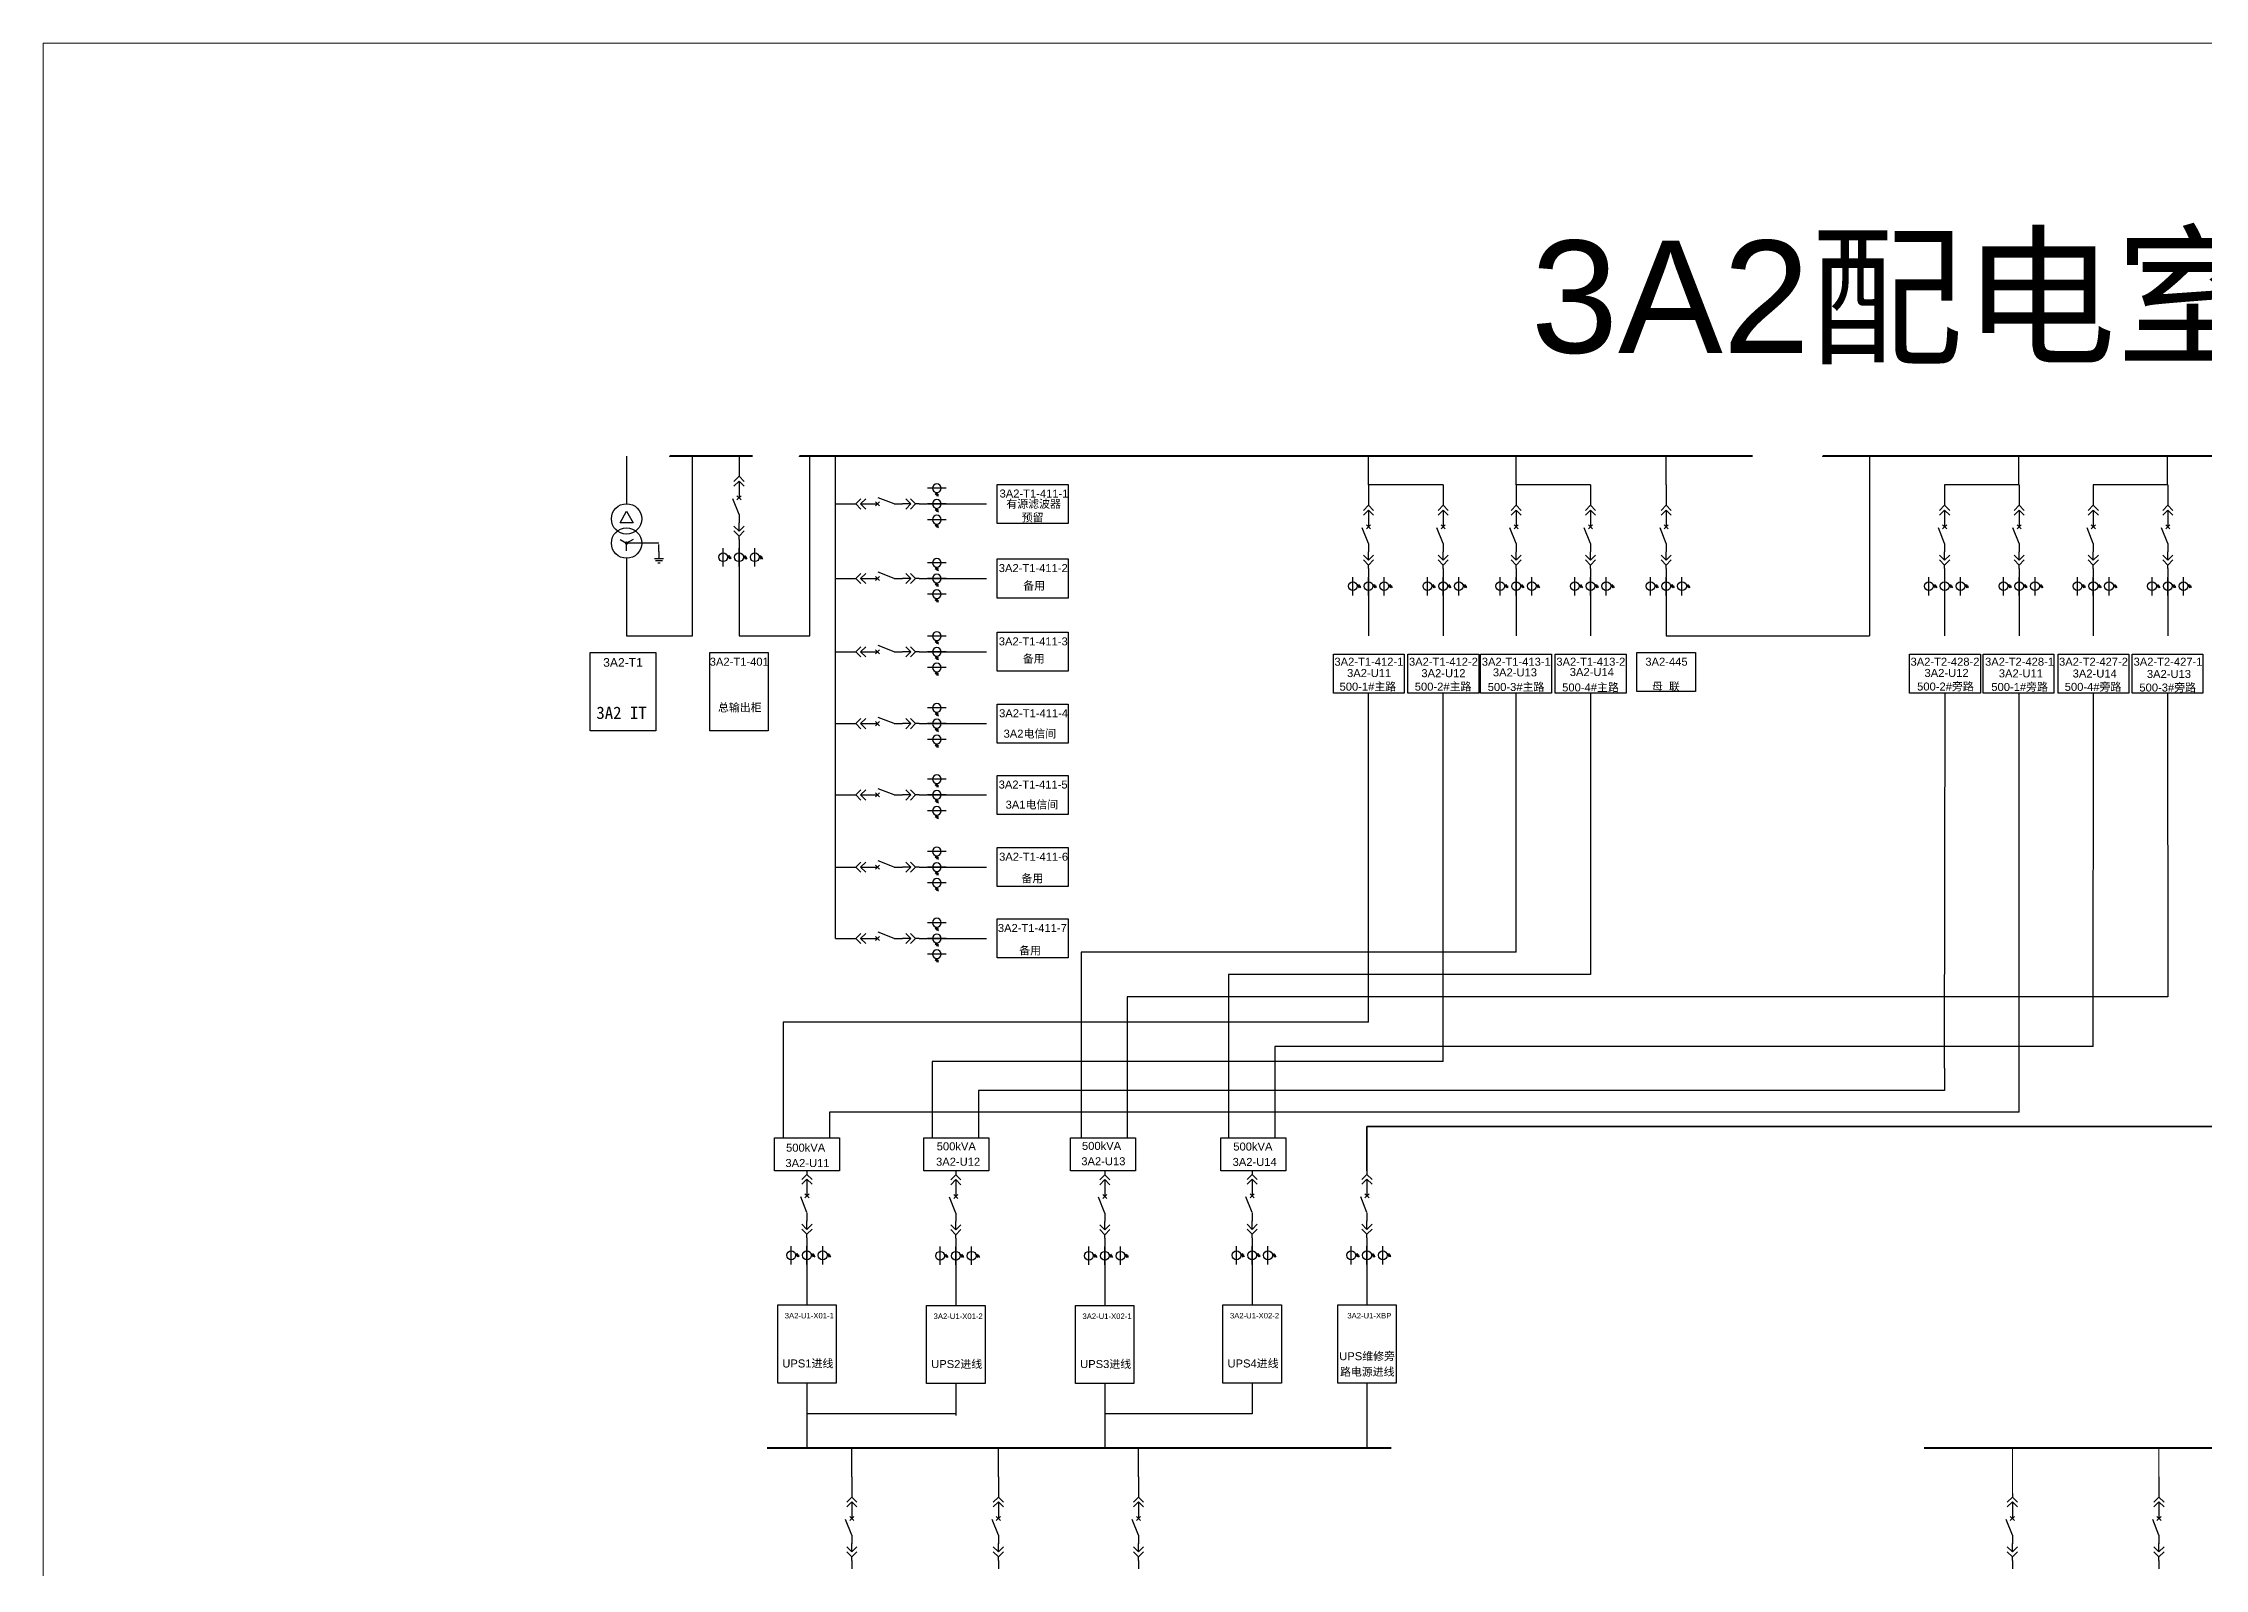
# Model space of a CAD drawing. Header units: millimetres. Extents: x 16 to 366, y 13 to 312.
# Drawn here: x 16.4 to 208.9, y 176.4 to 312.3 of the extents above; entities that cross this region are included whole.
import ezdxf
from ezdxf.enums import TextEntityAlignment as Align

# ---------------------------------------------------------------- set-up
doc = ezdxf.new("R2010")
doc.units = ezdxf.units.MM
doc.linetypes.add('CENTER', pattern=[2, 1.25, -0.25, 0.25, -0.25])
doc.linetypes.add('CONTINOUS', pattern=[0])
doc.styles.get("Standard").update_dxf_attribs({"font": 'arial.ttf'})

# ---------------------------------------------------------------- blocks, each defined once
blk = doc.blocks.new('DYDQAA05')
at = {"color": 0}
blk.add_lwpolyline([(0, 0), (0, -7)], dxfattribs=at)
blk = doc.blocks.new('DYDQAA03')
at = {"color": 0}
for points in [[(0, 0), (0, -1.5)], [(-2.12, -3.62), (0, -1.5)], [(-2.12, -5.62), (0, -3.5)], [(2.12, -3.62), (0, -1.5)], [(2.12, -5.62), (0, -3.5)], [(0, -3.5), (0, -7)]]:
    blk.add_lwpolyline(points, dxfattribs=at)
blk = doc.blocks.new('DYDQAA09')
at = {"color": 0}
blk.add_lwpolyline([(0, 0), (0, -3.5)], dxfattribs=at)
blk.add_lwpolyline([(0, 0), (0, -3.5)], dxfattribs=at)
blk.add_lwpolyline([(0, 0), (0, -3.5)], dxfattribs=at)
blk.add_lwpolyline([(0, 0), (0, -3.5)], dxfattribs=at)
blk.add_lwpolyline([(0, 0), (0, -3.5)], dxfattribs=at)
blk.add_lwpolyline([(0, 0), (0, -3.5)], dxfattribs=at)
blk.add_lwpolyline([(0, 0), (0, -3.5)], dxfattribs=at)
blk.add_lwpolyline([(0, 0), (0, -3.5)], dxfattribs=at)
blk.add_lwpolyline([(0, 0), (0, -3.5)], dxfattribs=at)
blk = doc.blocks.new('DYDQ0201')
at = {"color": 0}
for points in [[(0.86, -0.86), (-0.86, 0.86)], [(-0.86, -0.86), (0.86, 0.86)], [(0, -7), (-2.61, -0.37)]]:
    blk.add_lwpolyline(points, dxfattribs=at)
blk = doc.blocks.new('DYDQAA04')
at = {"color": 0}
for points in [[(0, -3.5), (0, 0)], [(-2.12, -1.38), (0, -3.5)], [(-2.12, -3.38), (0, -5.5)], [(2.12, -1.38), (0, -3.5)], [(2.12, -3.38), (0, -5.5)], [(0, -7), (0, -5.5)]]:
    blk.add_lwpolyline(points, dxfattribs=at)
blk = doc.blocks.new('A$C03DD39B5')
for p, q in [((417, 475), (283, 392)), ((417, 422), (283, 339)), ((350, 333), (350, 467))]:
    blk.add_line(p, q)
blk.add_lwpolyline([(700, 167), (0, 167)])
blk.add_circle((350, 167), 167)

msp = doc.modelspace()

# ---------------------------------------------------------------- linework, layer by layer
at = {"color": 0}
for p, q in [((68.32, 275.55, 624.28), (68.32, 271.3, -3986.66)), ((67.74, 269.61, -3986.66), (68.32, 270.63, -3986.66)), ((67.74, 269.61, -3986.66), (68.32, 270.63, -3986.66)), ((68.91, 269.61, -3986.66), (67.74, 269.61, -3986.66)), ((68.32, 270.63, -3986.66), (68.91, 269.61, -3986.66)), ((67.74, 268.12, -3986.66), (68.32, 267.79, -3986.66)), ((68.31, 267.89, -3986.66), (68.22, 267.8, -3986.66)), ((68.36, 267.88, -3986.66), (68.23, 267.75, -3986.66)), ((68.28, 267.88, -3986.66), (68.23, 267.83, -3986.66)), ((68.37, 267.87, -3986.66), (68.23, 267.74, -3986.66)), ((68.4, 267.85, -3986.66), (68.26, 267.71, -3986.66)), ((68.41, 267.84, -3986.66), (68.27, 267.7, -3986.66)), ((68.42, 267.8, -3986.66), (68.3, 267.69, -3986.66)), ((68.91, 268.12, -3986.66), (68.32, 267.79, -3986.66)), ((68.32, 267.11, -3986.66), (68.32, 267.79, -3986.66)), ((71.21, 267.79, -3986.66), (68.32, 267.79, -3986.66)), ((68.42, 267.78, -3986.66), (68.33, 267.68, -3986.66)), ((68.32, 266.43, -3986.66), (68.32, 259.52, -3986.66)), ((70.8, 266.43, -3986.66), (71.62, 266.43, -3986.66)), ((70.91, 266.23, -3986.66), (71.51, 266.23, -3986.66)), ((71.11, 266.03, -3986.66), (71.31, 266.03, -3986.66)), ((68.32, 259.52, -3986.66), (74.18, 259.52, -3986.66))]:
    msp.add_line(p, q, dxfattribs=at)
for p, q in [((74.18, 259.52, -3986.66), (74.18, 275.55, -2201.27)), ((84.64, 259.52, -2201.27), (84.64, 275.55, -2201.27)), ((86.94, 232.58, -1383.38), (86.94, 275.55, -2201.27)), ((134.42, 272.97, -3584.55), (134.42, 275.55, -2201.27)), ((147.56, 272.97, -3584.55), (147.56, 275.55, -2201.27)), ((160.94, 272.97, -3584.55), (160.94, 275.55, -2201.27)), ((192.36, 272.97, -2201.22), (192.36, 275.55, -817.94)), ((205.59, 272.97, -2201.22), (205.59, 275.55, -817.94)), ((141.06, 272.97, -3584.55), (134.42, 272.97, -3584.55)), ((154.19, 272.97, -3584.55), (147.56, 272.97, -3584.55)), ((192.38, 272.97, -2201.22), (185.74, 272.97, -2201.22)), ((205.62, 272.97, -2201.22), (198.98, 272.97, -2201.22)), ((95.18, 271.28, 817.84), (96.82, 271.28, 817.84)), ((96.82, 271.28, 817.84), (100.39, 271.28, 817.84)), ((78.34, 267.31, -2201.27), (78.34, 265.67, -2201.27)), ((78.34, 265.67, -2201.27), (78.34, 259.52, -2201.27)), ((95.18, 264.64, 817.84), (96.82, 264.64, 817.84)), ((96.82, 264.64, 817.84), (100.39, 264.64, 817.84)), ((134.42, 264.73, -1383.33), (134.42, 263.09, -1383.33)), ((141.06, 264.73, -1383.33), (141.06, 263.09, -1383.33)), ((147.56, 264.73, -1383.33), (147.56, 263.09, -1383.33)), ((154.19, 264.73, -1383.33), (154.19, 263.09, -1383.33)), ((160.94, 264.73, -1383.33), (160.94, 263.09, -1383.33)), ((185.74, 264.73), (185.74, 263.09)), ((192.38, 264.73), (192.38, 263.09)), ((198.98, 264.73), (198.98, 263.09)), ((205.62, 264.73), (205.62, 263.09)), ((134.42, 263.09, -1383.33), (134.42, 259.52, -1383.33)), ((141.06, 263.09, -1383.33), (141.06, 259.52, -1383.33)), ((147.56, 263.09, -1383.33), (147.56, 259.52, -1383.33)), ((154.19, 263.09, -1383.33), (154.19, 259.52, -1383.33)), ((160.94, 263.09, -1383.33), (160.94, 259.52, -1383.33)), ((185.74, 263.09), (185.74, 259.52)), ((192.38, 263.09), (192.38, 259.52)), ((198.98, 263.09), (198.98, 259.52)), ((205.62, 263.09), (205.62, 259.52)), ((78.34, 259.52, -2201.27), (84.64, 259.52, -2201.27)), ((95.18, 258.11, 817.84), (96.82, 258.11, 817.84)), ((96.82, 258.11, 817.84), (100.39, 258.11, 817.84)), ((95.18, 251.71, 817.84), (96.82, 251.71, 817.84)), ((96.82, 251.71, 817.84), (100.39, 251.71, 817.84)), ((95.18, 245.36, 817.84), (96.82, 245.36, 817.84)), ((96.82, 245.36, 817.84), (100.39, 245.36, 817.84)), ((95.18, 238.93, 817.84), (96.82, 238.93, 817.84)), ((96.82, 238.93, 817.84), (100.39, 238.93, 817.84)), ((95.18, 232.58, 817.84), (96.82, 232.58, 817.84)), ((96.82, 232.58, 817.84), (100.39, 232.58, 817.84)), ((84.39, 205.13, 817.84), (84.39, 203.49, 817.84)), ((97.65, 205.09, 817.84), (97.65, 203.45, 817.84)), ((110.92, 205.09, 817.84), (110.92, 203.45, 817.84)), ((124.05, 205.13, 817.84), (124.05, 203.49, 817.84)), ((134.28, 205.13, -817.94), (134.28, 203.49, -817.94)), ((84.39, 203.49, 817.84), (84.39, 199.93, 817.84)), ((97.65, 203.45, 817.84), (97.65, 199.88, 817.84)), ((110.92, 203.45, 817.84), (110.92, 199.88, 817.84)), ((124.05, 203.49, 817.84), (124.05, 199.93, 817.84)), ((134.28, 203.49, -817.94), (134.28, 199.93, -817.94)), ((84.39, 192.97, 817.84), (84.39, 187.21, 817.84)), ((97.65, 192.93, 817.84), (97.65, 190.07, 817.84)), ((110.92, 192.93, 817.84), (110.92, 187.21, 817.84)), ((124.05, 192.97, 817.84), (124.05, 190.23, 817.84)), ((134.28, 192.97, -817.94), (134.28, 187.25, -817.94)), ((97.65, 190.23, 817.84), (84.39, 190.23, 817.84)), ((124.05, 190.23, 817.84), (110.92, 190.23, 817.84)), ((88.39, 184.63, -565.44), (88.39, 187.21, 817.84)), ((101.44, 184.63, -565.44), (101.44, 187.21, 817.84)), ((113.92, 184.63, -565.44), (113.92, 187.21, 817.84))]:
    msp.add_line(p, q)
at = {"color": 1}
for p in [(179.03, 275.55), (160.94, 259.52)]:
    msp.add_line(p, (179.03, 259.52), dxfattribs=at)
at = {"color": 0, "linetype": 'CENTER', "ltscale": 0.5}
msp.add_line((71.21, 267.04, -3986.66), (71.21, 267.79, -3986.66), dxfattribs=at)
at = {"color": 6}
for p, q in [((134.42, 225.11, -3019.16), (134.42, 254.42, -1383.38)), ((141.06, 221.63, -3019.16), (141.06, 254.42, -1383.38)), ((147.56, 231.36, -3019.16), (147.56, 254.42, -1383.38)), ((154.2, 254.42, -1383.38), (154.19, 229.36, -3019.16)), ((108.81, 231.36, -3019.16), (108.81, 214.84, -3019.16)), ((147.56, 231.36, -3019.16), (108.81, 231.36, -3019.16)), ((121.94, 229.36, -3019.16), (121.94, 214.84, -3019.16)), ((154.19, 229.36, -3019.16), (121.94, 229.36, -3019.16)), ((82.28, 225.11, -3019.16), (82.28, 214.84, -3019.16)), ((134.42, 225.11, -3019.16), (82.28, 225.11, -3019.16)), ((95.54, 221.63, -3019.16), (95.54, 214.84, -3019.16)), ((141.06, 221.63, -3019.16), (95.54, 221.63, -3019.16))]:
    msp.add_line(p, q, dxfattribs=at)
at = {"color": 3}
for p, q in [((185.74, 221.02, -3019.16), (185.78, 254.42, -1383.38)), ((192.38, 217.09, 565.39), (192.38, 254.42, -1383.38)), ((198.98, 222.94, 565.39), (199, 254.42, -1383.38)), ((205.59, 254.42, -1383.38), (205.62, 227.37, 565.39)), ((112.93, 227.37, -3019.16), (112.93, 214.84, -3019.16)), ((126.06, 222.94, -3019.16), (126.06, 214.84, -3019.16)), ((99.66, 219.02, -3019.16), (99.66, 214.84, -3019.16)), ((86.4, 217.09, 565.39), (86.4, 214.84, -3019.16))]:
    msp.add_line(p, q, dxfattribs=at)
at = {"color": 5, "lineweight": 35}
for p, q in [((134.28, 215.83, -3019.16), (134.28, 211.88, -3019.16)), ((251.91, 215.83, -3019.16), (134.28, 215.83, -3019.16))]:
    msp.add_line(p, q, dxfattribs=at)
at = {"color": 1, "lineweight": 40}
for p, q in [((80.85, 187.21, 817.84), (136.42, 187.21, 817.84)), ((183.91, 187.21, 2892.76), (264, 187.21, 2892.76))]:
    msp.add_line(p, q, dxfattribs=at)
at = {"color": 0, "lineweight": 20}
for p, q in [((191.77, 183.14, 1509.48), (191.77, 187.21, 2892.76)), ((204.83, 184.63, 1509.48), (204.83, 187.21, 2892.76))]:
    msp.add_line(p, q, dxfattribs=at)
at = {"color": 1, "lineweight": 13, "ltscale": 0.001071}
msp.add_lwpolyline([(16.36, 312.32), (365.69, 312.32), (365.69, 12.57), (16.36, 12.57)], close=True, dxfattribs=at)
at = {"color": 1, "lineweight": 40, "ltscale": 100}
for points, elevation in [([(79.54, 275.55), (72.17, 275.55), (72.17, 275.55)], -2201.27), ([(168.61, 275.55), (83.72, 275.55), (83.72, 275.55)], -2201.27), ([(293.38, 275.55), (174.89, 275.55), (174.89, 275.55)], 156.37)]:
    msp.add_lwpolyline(points, dxfattribs=dict(at, elevation=elevation))
for points, elevation in [([(101.34, 273.02), (107.66, 273.02), (107.66, 269.54), (101.34, 269.54)], 817.84), ([(101.34, 266.38), (107.66, 266.38), (107.66, 262.9), (101.34, 262.9)], 817.84), ([(65.07, 258.04), (70.93, 258.04), (70.93, 251.08), (65.07, 251.08)], 564.93), ([(75.73, 258.04), (80.94, 258.04), (80.94, 251.08), (75.73, 251.08)], -3019.21), ([(101.34, 259.85), (107.66, 259.85), (107.66, 256.37), (101.34, 256.37)], 817.84), ([(158.33, 258.04), (163.54, 258.04), (163.54, 254.56), (158.33, 254.56)], -2201.27), ([(131.29, 257.9), (137.6, 257.9), (137.6, 254.42), (131.29, 254.42)], -1383.38), ([(137.93, 257.9), (144.25, 257.9), (144.25, 254.42), (137.93, 254.42)], -1383.38), ([(144.39, 257.9), (150.71, 257.9), (150.71, 254.42), (144.39, 254.42)], -1383.38), ([(151.04, 257.9), (157.36, 257.9), (157.36, 254.42), (151.04, 254.42)], -1383.38), ([(182.62, 257.9), (188.93, 257.9), (188.93, 254.42), (182.62, 254.42)], -1383.38), ([(189.16, 257.9), (195.48, 257.9), (195.48, 254.42), (189.16, 254.42)], -1383.38), ([(195.84, 257.9), (202.16, 257.9), (202.16, 254.42), (195.84, 254.42)], -1383.38), ([(202.43, 257.9), (208.74, 257.9), (208.74, 254.42), (202.43, 254.42)], -1383.38), ([(101.34, 253.44), (107.66, 253.44), (107.66, 249.97), (101.34, 249.97)], 817.84), ([(101.34, 247.1), (107.66, 247.1), (107.66, 243.62), (101.34, 243.62)], 817.84), ([(101.34, 240.67), (107.66, 240.67), (107.66, 237.19), (101.34, 237.19)], 817.84), ([(101.34, 234.32), (107.66, 234.32), (107.66, 230.84), (101.34, 230.84)], 817.84), ([(81.49, 214.81), (87.29, 214.81), (87.29, 211.88), (81.49, 211.88)], -1383.38), ([(94.8, 214.81), (100.6, 214.81), (100.6, 211.88), (94.8, 211.88)], -1383.38), ([(107.87, 214.81), (113.67, 214.81), (113.67, 211.88), (107.87, 211.88)], -1383.38), ([(121.25, 214.81), (127.05, 214.81), (127.05, 211.88), (121.25, 211.88)], -1383.38), ([(81.79, 199.93), (87, 199.93), (87, 192.97), (81.79, 192.97)], 817.84), ([(95.05, 199.88), (100.26, 199.88), (100.26, 192.93), (95.05, 192.93)], 817.84), ([(108.31, 199.88), (113.52, 199.88), (113.52, 192.93), (108.31, 192.93)], 817.84), ([(121.45, 199.93), (126.66, 199.93), (126.66, 192.97), (121.45, 192.97)], 817.84), ([(131.68, 199.93), (136.89, 199.93), (136.89, 192.97), (131.68, 192.97)], -817.94)]:
    msp.add_lwpolyline(points, close=True, dxfattribs=dict(elevation=elevation))
at = {"color": 0, "elevation": -3986.66}
msp.add_lwpolyline([(71.21, 267.04), (71.21, 266.43)], dxfattribs=at)
at = {"color": 3}
for points, elevation in [([(205.62, 227.37), (112.93, 227.37)], 565.39), ([(198.98, 222.94), (198.98, 222.94), (126.06, 222.94)], 565.39), ([(185.74, 221.02), (185.74, 219.02), (99.66, 219.02)], -3019.16), ([(192.38, 217.09), (86.4, 217.09)], 565.39)]:
    msp.add_lwpolyline(points, dxfattribs=dict(at, elevation=elevation))
at = {"color": 0, "linetype": 'CONTINOUS'}
for centre in [(68.32, 269.95, -3986.66), (68.32, 267.79, -3986.66)]:
    msp.add_circle(centre, 1.35, dxfattribs=at)
at = {"color": 0}
msp.add_circle((68.32, 267.79, -3986.66), 0.101, dxfattribs=at)

# ---------------------------------------------------------------- block references
at = {"xscale": 0.2128962921302706, "yscale": 0.2128962921302706, "zscale": 0.2128962921302706}
for name, p in [('DYDQAA05', (78.34, 275.55, -4402.49)), ('DYDQAA03', (78.34, 274.06, -4402.49)), ('DYDQ0201', (78.34, 271.82, -4402.49)), ('DYDQAA09', (78.34, 272.57, -4402.49)), ('DYDQAA05', (134.42, 272.97, -3584.55)), ('DYDQAA05', (141.06, 272.97, -3584.55)), ('DYDQAA05', (147.56, 272.97, -3584.55)), ('DYDQAA05', (154.19, 272.97, -3584.55)), ('DYDQAA05', (160.94, 272.97, -3584.55)), ('DYDQAA05', (185.74, 272.97, -2201.22)), ('DYDQAA05', (192.38, 272.97, -2201.22)), ('DYDQAA05', (198.98, 272.97, -2201.22)), ('DYDQAA05', (205.62, 272.97, -2201.22)), ('DYDQAA04', (78.34, 269.59, -4402.49)), ('DYDQAA09', (78.34, 270.33, -4402.49)), ('DYDQAA03', (134.42, 271.48, -3584.55)), ('DYDQAA09', (134.42, 269.99, -3584.55)), ('DYDQAA03', (141.06, 271.48, -3584.55)), ('DYDQAA09', (141.06, 269.99, -3584.55)), ('DYDQAA03', (147.56, 271.48, -3584.55)), ('DYDQAA09', (147.56, 269.99, -3584.55)), ('DYDQAA03', (154.19, 271.48, -3584.55)), ('DYDQAA09', (154.19, 269.99, -3584.55)), ('DYDQAA03', (160.94, 271.48, -3584.55)), ('DYDQAA09', (160.94, 269.99, -3584.55)), ('DYDQAA03', (185.74, 271.48, -2201.22)), ('DYDQAA09', (185.74, 269.99, -2201.22)), ('DYDQAA03', (192.38, 271.48, -2201.22)), ('DYDQAA09', (192.38, 269.99, -2201.22)), ('DYDQAA03', (198.98, 271.48, -2201.22)), ('DYDQAA09', (198.98, 269.99, -2201.22)), ('DYDQAA03', (205.62, 271.48, -2201.22)), ('DYDQAA09', (205.62, 269.99, -2201.22)), ('DYDQAA09', (78.34, 268.1, -4402.49)), ('DYDQ0201', (134.42, 269.24, -3584.55)), ('DYDQAA09', (134.42, 267.75, -3584.55)), ('DYDQ0201', (141.06, 269.24, -3584.55)), ('DYDQAA09', (141.06, 267.75, -3584.55)), ('DYDQ0201', (147.56, 269.24, -3584.55)), ('DYDQAA09', (147.56, 267.75, -3584.55)), ('DYDQ0201', (154.19, 269.24, -3584.55)), ('DYDQAA09', (154.19, 267.75, -3584.55)), ('DYDQ0201', (160.94, 269.24, -3584.55)), ('DYDQAA09', (160.94, 267.75, -3584.55)), ('DYDQ0201', (185.74, 269.24, -2201.22)), ('DYDQAA09', (185.74, 267.75, -2201.22)), ('DYDQ0201', (192.38, 269.24, -2201.22)), ('DYDQAA09', (192.38, 267.75, -2201.22)), ('DYDQ0201', (198.98, 269.24, -2201.22)), ('DYDQAA09', (198.98, 267.75, -2201.22)), ('DYDQ0201', (205.62, 269.24, -2201.22)), ('DYDQAA09', (205.62, 267.75, -2201.22)), ('DYDQAA04', (134.42, 267.01, -3584.55)), ('DYDQAA04', (141.06, 267.01, -3584.55)), ('DYDQAA04', (147.56, 267.01, -3584.55)), ('DYDQAA04', (154.19, 267.01, -3584.55)), ('DYDQAA04', (160.94, 267.01, -3584.55)), ('DYDQAA04', (185.74, 267.01, -2201.22)), ('DYDQAA04', (192.38, 267.01, -2201.22)), ('DYDQAA04', (198.98, 267.01, -2201.22)), ('DYDQAA04', (205.62, 267.01, -2201.22)), ('DYDQAA09', (134.42, 265.52, -3584.55)), ('DYDQAA09', (141.06, 265.52, -3584.55)), ('DYDQAA09', (147.56, 265.52, -3584.55)), ('DYDQAA09', (154.19, 265.52, -3584.55)), ('DYDQAA09', (160.94, 265.52, -3584.55)), ('DYDQAA09', (185.74, 265.52, -2201.22)), ('DYDQAA09', (192.38, 265.52, -2201.22)), ('DYDQAA09', (198.98, 265.52, -2201.22)), ('DYDQAA09', (205.62, 265.52, -2201.22)), ('DYDQAA03', (84.39, 211.88, -1383.38)), ('DYDQAA03', (97.65, 211.84, -1383.38)), ('DYDQAA03', (110.92, 211.84, -1383.38)), ('DYDQAA03', (124.05, 211.88, -1383.38)), ('DYDQAA03', (134.28, 211.88, -3019.16)), ('DYDQAA09', (84.39, 210.39, -1383.38)), ('DYDQAA09', (97.65, 210.35, -1383.38)), ('DYDQAA09', (110.92, 210.35, -1383.38)), ('DYDQAA09', (124.05, 210.39, -1383.38)), ('DYDQAA09', (134.28, 210.39, -3019.16)), ('DYDQ0201', (84.39, 209.65, -1383.38)), ('DYDQAA09', (84.39, 208.15, -1383.38)), ('DYDQ0201', (97.65, 209.6, -1383.38)), ('DYDQAA09', (97.65, 208.11, -1383.38)), ('DYDQ0201', (110.92, 209.6, -1383.38)), ('DYDQAA09', (110.92, 208.11, -1383.38)), ('DYDQ0201', (124.05, 209.65, -1383.38)), ('DYDQAA09', (124.05, 208.15, -1383.38)), ('DYDQ0201', (134.28, 209.65, -3019.16)), ('DYDQAA09', (134.28, 208.15, -3019.16)), ('DYDQAA04', (84.39, 207.41, -1383.38)), ('DYDQAA04', (97.65, 207.36, -1383.38)), ('DYDQAA04', (110.92, 207.36, -1383.38)), ('DYDQAA04', (124.05, 207.41, -1383.38)), ('DYDQAA04', (134.28, 207.41, -3019.16)), ('DYDQAA09', (84.39, 205.92, -1383.38)), ('DYDQAA09', (97.65, 205.87, -1383.38)), ('DYDQAA09', (110.92, 205.87, -1383.38)), ('DYDQAA09', (124.05, 205.92, -1383.38)), ('DYDQAA09', (134.28, 205.92, -3019.16)), ('DYDQAA03', (88.39, 183.14, -565.44)), ('DYDQAA05', (88.39, 184.63, -565.44)), ('DYDQAA03', (101.44, 183.14, -565.44)), ('DYDQAA05', (101.44, 184.63, -565.44)), ('DYDQAA03', (113.92, 183.14, -565.44)), ('DYDQAA05', (113.92, 184.63, -565.44)), ('DYDQAA03', (191.77, 183.14, 1509.48)), ('DYDQAA03', (204.83, 183.14, 1509.48)), ('DYDQ0201', (88.39, 180.9, -565.44)), ('DYDQAA09', (88.39, 181.65, -565.44)), ('DYDQ0201', (101.44, 180.9, -565.44)), ('DYDQAA09', (101.44, 181.65, -565.44)), ('DYDQ0201', (113.92, 180.9, -565.44)), ('DYDQAA09', (113.92, 181.65, -565.44)), ('DYDQ0201', (191.77, 180.9, 1509.48)), ('DYDQAA09', (191.77, 181.65, 1509.48)), ('DYDQ0201', (204.83, 180.9, 1509.48)), ('DYDQAA09', (204.83, 181.65, 1509.48)), ('DYDQAA09', (88.39, 179.41, -565.44)), ('DYDQAA09', (101.44, 179.41, -565.44)), ('DYDQAA09', (113.92, 179.41, -565.44)), ('DYDQAA09', (191.77, 179.41, 1509.48)), ('DYDQAA09', (204.83, 179.41, 1509.48)), ('DYDQAA04', (88.39, 178.67, -565.44)), ('DYDQAA09', (88.39, 177.18, -565.44)), ('DYDQAA04', (101.44, 178.67, -565.44)), ('DYDQAA09', (101.44, 177.18, -565.44)), ('DYDQAA04', (113.92, 178.67, -565.44)), ('DYDQAA09', (113.92, 177.18, -565.44)), ('DYDQAA04', (191.77, 178.67, 1509.48)), ('DYDQAA09', (191.77, 177.18, 1509.48)), ('DYDQAA04', (204.83, 178.67, 1509.48)), ('DYDQAA09', (204.83, 177.18, 1509.48))]:
    msp.add_blockref(name, p, dxfattribs=at)
at = {"xscale": -0.2128962921302706, "yscale": 0.2128962921302706, "zscale": 0.2128962921302706, "rotation": 90}
for name, p in [('DYDQAA03', (88.43, 271.28, -1383.38)), ('DYDQ0201', (90.67, 271.28, -1383.38)), ('DYDQAA04', (92.9, 271.28, -1383.38)), ('DYDQAA05', (86.94, 271.28, -1383.38)), ('DYDQAA09', (89.92, 271.28, -1383.38)), ('DYDQAA09', (92.16, 271.28, -1383.38)), ('DYDQAA09', (94.39, 271.28, -1383.38)), ('DYDQAA05', (86.94, 264.64, -1383.38)), ('DYDQAA03', (88.43, 264.64, -1383.38)), ('DYDQAA09', (89.92, 264.64, -1383.38)), ('DYDQ0201', (90.67, 264.64, -1383.38)), ('DYDQAA09', (92.16, 264.64, -1383.38)), ('DYDQAA04', (92.9, 264.64, -1383.38)), ('DYDQAA09', (94.39, 264.64, -1383.38)), ('DYDQAA05', (86.94, 258.11, -1383.38)), ('DYDQAA03', (88.43, 258.11, -1383.38)), ('DYDQAA09', (89.92, 258.11, -1383.38)), ('DYDQ0201', (90.67, 258.11, -1383.38)), ('DYDQAA09', (92.16, 258.11, -1383.38)), ('DYDQAA04', (92.9, 258.11, -1383.38)), ('DYDQAA09', (94.39, 258.11, -1383.38)), ('DYDQ0201', (90.67, 251.71, -1383.38)), ('DYDQAA05', (86.94, 251.71, -1383.38)), ('DYDQAA03', (88.43, 251.71, -1383.38)), ('DYDQAA09', (89.92, 251.71, -1383.38)), ('DYDQAA09', (92.16, 251.71, -1383.38)), ('DYDQAA04', (92.9, 251.71, -1383.38)), ('DYDQAA09', (94.39, 251.71, -1383.38)), ('DYDQAA05', (86.94, 245.36, -1383.38)), ('DYDQAA03', (88.43, 245.36, -1383.38)), ('DYDQAA09', (89.92, 245.36, -1383.38)), ('DYDQ0201', (90.67, 245.36, -1383.38)), ('DYDQAA09', (92.16, 245.36, -1383.38)), ('DYDQAA04', (92.9, 245.36, -1383.38)), ('DYDQAA09', (94.39, 245.36, -1383.38)), ('DYDQAA05', (86.94, 238.93, -1383.38)), ('DYDQAA03', (88.43, 238.93, -1383.38)), ('DYDQAA09', (89.92, 238.93, -1383.38)), ('DYDQ0201', (90.67, 238.93, -1383.38)), ('DYDQAA09', (92.16, 238.93, -1383.38)), ('DYDQAA04', (92.9, 238.93, -1383.38)), ('DYDQAA09', (94.39, 238.93, -1383.38)), ('DYDQAA03', (88.43, 232.58, -1383.38)), ('DYDQ0201', (90.67, 232.58, -1383.38)), ('DYDQAA04', (92.9, 232.58, -1383.38)), ('DYDQAA05', (86.94, 232.58, -1383.38)), ('DYDQAA09', (89.92, 232.58, -1383.38)), ('DYDQAA09', (92.16, 232.58, -1383.38)), ('DYDQAA09', (94.39, 232.58, -1383.38))]:
    msp.add_blockref(name, p, dxfattribs=at)
at = {"linetype": 'Continuous', "yscale": 0.00233888397733859, "zscale": 0.00233888397733859}
for p, xscale, rotation in [((95.14, 273.07, 817.84), -0.00233888397733859, 180), ((95.14, 271.67, 817.84), -0.00233888397733859, 180), ((95.14, 270.27, 817.84), -0.00233888397733859, 180), ((76.54, 267.35, -2201.27), 0.00233888397733859, 270), ((77.95, 267.35, -2201.27), 0.00233888397733859, 270), ((79.35, 267.35, -2201.27), 0.00233888397733859, 270), ((95.14, 266.43, 817.84), -0.00233888397733859, 180), ((95.14, 265.03, 817.84), -0.00233888397733859, 180), ((132.63, 264.77, -1383.33), 0.00233888397733859, 270), ((134.03, 264.77, -1383.33), 0.00233888397733859, 270), ((135.43, 264.77, -1383.33), 0.00233888397733859, 270), ((139.27, 264.77, -1383.33), 0.00233888397733859, 270), ((140.67, 264.77, -1383.33), 0.00233888397733859, 270), ((142.07, 264.77, -1383.33), 0.00233888397733859, 270), ((145.76, 264.77, -1383.33), 0.00233888397733859, 270), ((147.17, 264.77, -1383.33), 0.00233888397733859, 270), ((148.57, 264.77, -1383.33), 0.00233888397733859, 270), ((152.4, 264.77, -1383.33), 0.00233888397733859, 270), ((153.8, 264.77, -1383.33), 0.00233888397733859, 270), ((155.21, 264.77, -1383.33), 0.00233888397733859, 270), ((159.14, 264.77, -1383.33), 0.00233888397733859, 270), ((160.55, 264.77, -1383.33), 0.00233888397733859, 270), ((161.95, 264.77, -1383.33), 0.00233888397733859, 270), ((183.95, 264.77), 0.00233888397733859, 270), ((185.35, 264.77), 0.00233888397733859, 270), ((186.76, 264.77), 0.00233888397733859, 270), ((190.59, 264.77), 0.00233888397733859, 270), ((191.99, 264.77), 0.00233888397733859, 270), ((193.4, 264.77), 0.00233888397733859, 270), ((197.19, 264.77), 0.00233888397733859, 270), ((198.59, 264.77), 0.00233888397733859, 270), ((199.99, 264.77), 0.00233888397733859, 270), ((203.82, 264.77), 0.00233888397733859, 270), ((205.23, 264.77), 0.00233888397733859, 270), ((206.63, 264.77), 0.00233888397733859, 270), ((95.14, 263.63, 817.84), -0.00233888397733859, 180), ((95.14, 259.9, 817.84), -0.00233888397733859, 180), ((95.14, 258.5, 817.84), -0.00233888397733859, 180), ((95.14, 257.1, 817.84), -0.00233888397733859, 180), ((95.14, 253.5, 817.84), -0.00233888397733859, 180), ((95.14, 252.1, 817.84), -0.00233888397733859, 180), ((95.14, 250.69, 817.84), -0.00233888397733859, 180), ((95.14, 247.15, 817.84), -0.00233888397733859, 180), ((95.14, 245.75, 817.84), -0.00233888397733859, 180), ((95.14, 244.34, 817.84), -0.00233888397733859, 180), ((95.14, 240.72, 817.84), -0.00233888397733859, 180), ((95.14, 239.32, 817.84), -0.00233888397733859, 180), ((95.14, 237.91, 817.84), -0.00233888397733859, 180), ((95.14, 234.37, 817.84), -0.00233888397733859, 180), ((95.14, 232.97, 817.84), -0.00233888397733859, 180), ((95.14, 231.57, 817.84), -0.00233888397733859, 180), ((82.6, 205.17, 817.84), 0.00233888397733859, 270), ((84, 205.17, 817.84), 0.00233888397733859, 270), ((85.4, 205.17, 817.84), 0.00233888397733859, 270), ((95.86, 205.13, 817.84), 0.00233888397733859, 270), ((97.26, 205.13, 817.84), 0.00233888397733859, 270), ((98.67, 205.13, 817.84), 0.00233888397733859, 270), ((109.12, 205.13, 817.84), 0.00233888397733859, 270), ((110.53, 205.13, 817.84), 0.00233888397733859, 270), ((111.93, 205.13, 817.84), 0.00233888397733859, 270), ((122.26, 205.17, 817.84), 0.00233888397733859, 270), ((123.66, 205.17, 817.84), 0.00233888397733859, 270), ((125.07, 205.17, 817.84), 0.00233888397733859, 270), ((132.49, 205.17, -817.94), 0.00233888397733859, 270), ((133.89, 205.17, -817.94), 0.00233888397733859, 270), ((135.3, 205.17, -817.94), 0.00233888397733859, 270)]:
    msp.add_blockref('A$C03DD39B5', p, dxfattribs=dict(at, xscale=xscale, rotation=rotation))
at = {"color": 0, "xscale": 0.2128962921302706, "yscale": 0.2128962921302706, "zscale": 0.2128962921302706}
msp.add_blockref('DYDQAA05', (204.83, 184.63, 1509.48), dxfattribs=at)

# ---------------------------------------------------------------- texts
at = {"lineweight": 0}
for s, height, p in [('3A2-T1-411-1', 0.7128, (104.62, 271.85, -565.44)), ('有源滤波器', 0.713, (104.58, 270.93, -186.64)), ('预留', 0.713, (104.49, 269.71, -60.34)), ('3A2-T1-411-2', 0.7128, (104.55, 265.21, -565.44)), ('备用', 0.713, (104.63, 263.64, -565.44)), ('3A2-T1-411-3', 0.7128, (104.55, 258.68, -565.44)), ('3A2-T1-401', 0.713, (78.36, 256.87, -4402.49)), ('备用', 0.713, (104.59, 257.14, -565.44)), ('3A2-T1-412-1', 0.7128, (134.45, 256.87, -3584.55)), ('3A2-U11', 0.713, (134.47, 255.86, 4643.43)), ('3A2-T1-412-2', 0.7128, (141.09, 256.87, -3584.55)), ('3A2-U12', 0.713, (141.09, 255.85, 4643.43)), ('3A2-T1-413-1', 0.7128, (147.58, 256.87, -3584.55)), ('3A2-U13', 0.713, (147.46, 255.92, 4643.43)), ('3A2-T1-413-2', 0.7128, (154.22, 256.87, -3584.55)), ('3A2-U14', 0.713, (154.31, 255.95, 4643.43)), ('3A2-445', 0.713, (160.96, 256.87, -3584.55)), ('3A2-T2-428-2', 0.7128, (185.77, 256.87, -2201.22)), ('3A2-U12', 0.713, (185.91, 255.87, 4643.43)), ('3A2-T2-428-1', 0.7128, (192.41, 256.87, -2201.22)), ('3A2-U11', 0.713, (192.53, 255.83, 4643.43)), ('3A2-T2-427-2', 0.7128, (199, 256.87, -2201.22)), ('3A2-U14', 0.713, (199.11, 255.82, 4643.43)), ('3A2-T2-427-1', 0.7128, (205.64, 256.87, -2201.22)), ('3A2-U13', 0.713, (205.72, 255.78, 4643.43)), ('500-1#主路', 0.713, (134.36, 254.65, 4643.43)), ('500-2#主路', 0.713, (141.06, 254.65, 4643.43)), ('500-3#主路', 0.713, (147.56, 254.62, 4643.43)), ('500-4#主路', 0.713, (154.19, 254.58, -2201.27)), ('母  联', 0.713, (160.91, 254.65, -3584.55)), ('500-2#旁路', 0.713, (185.81, 254.66, 4643.43)), ('500-1#旁路', 0.713, (192.42, 254.62, 4643.43)), ('500-4#旁路', 0.713, (198.96, 254.63, -817.94)), ('500-3#旁路', 0.713, (205.61, 254.57, 4643.43)), ('总输出柜', 0.713, (78.41, 252.79, -4402.49)), ('3A2-T1-411-4', 0.7128, (104.58, 252.28, -565.44)), ('3A2电信间', 0.713, (104.25, 250.46, -565.44)), ('3A2-T1-411-5', 0.7128, (104.54, 245.93, -565.44)), ('3A1电信间', 0.713, (104.43, 244.14, -565.44)), ('3A2-T1-411-6', 0.7128, (104.58, 239.5, -565.44)), ('备用', 0.713, (104.47, 237.57, -312.89)), ('3A2-T1-411-7', 0.7128, (104.47, 233.15, -565.44)), ('备用', 0.713, (104.27, 231.14, -312.89)), ('3A2-U1-X01-1', 0.4901, (84.6, 198.73, 3019.07)), ('3A2-U1-X01-2', 0.4901, (97.86, 198.68, 3019.07)), ('3A2-U1-X02-1', 0.4901, (111.12, 198.68, 3019.07)), ('3A2-U1-X02-2', 0.4901, (124.26, 198.73, 3019.07)), ('3A2-U1-XBP', 0.49, (134.49, 198.73, 1383.28)), ('UPS1进线', 0.713, (84.47, 194.36, -312.89)), ('UPS2进线', 0.713, (97.73, 194.31, -312.89)), ('UPS3进线', 0.713, (111, 194.31, -312.89)), ('UPS4进线', 0.713, (124.13, 194.36, -312.89)), ('UPS维修旁', 0.713, (134.29, 195.01, -1948.67)), ('路电源进线', 0.713, (134.3, 193.62, -1948.67))]:
    msp.add_text(s, height=height, dxfattribs=at).set_placement(p, align=Align.CENTER)
at = {"lineweight": 0, "ltscale": 100}
for s, p in [('500kVA ', (82.53, 213.94, -3019.16)), ('500kVA ', (95.95, 214.06, -3019.16)), ('500kVA ', (108.89, 214.1, -3019.16)), ('500kVA ', (122.37, 214.04, -3019.16)), ('3A2-U11', (82.47, 212.57, -3428.13)), ('3A2-U12', (95.89, 212.69, -3428.13)), ('3A2-U13', (108.83, 212.73, -3428.13)), ('3A2-U14', (122.31, 212.67, -3428.13))]:
    msp.add_text(s, height=0.713, dxfattribs=at).set_placement(p, align=Align.MIDDLE_LEFT)
at = {"color": 0, "insert": (148.88, 294.74, 3019.16), "char_height": 10, "width": 0.000000001, "attachment_point": 1}
msp.add_mtext('3A2{\\fSimSun|b0|i0|c134|p2;配电室}', dxfattribs=at)
for s, insert, char_height, width, attachment_point in [('3A2-T1', (66.24, 257.55, 4564.91), 0.77, 1.1343, 1), ('{\\fSimSun|b0|i0|c134|p2;3A2 IT}', (65.63, 252.67, 564.93), 1.1, 5.6487, 4), ('路电源进线', (133.27, 194.55, -944.24), 0.00557, 0.000000001, 1)]:
    msp.add_mtext(s, dxfattribs=dict(insert=insert, char_height=char_height, width=width, attachment_point=attachment_point))

doc.saveas('drawing.dxf')
